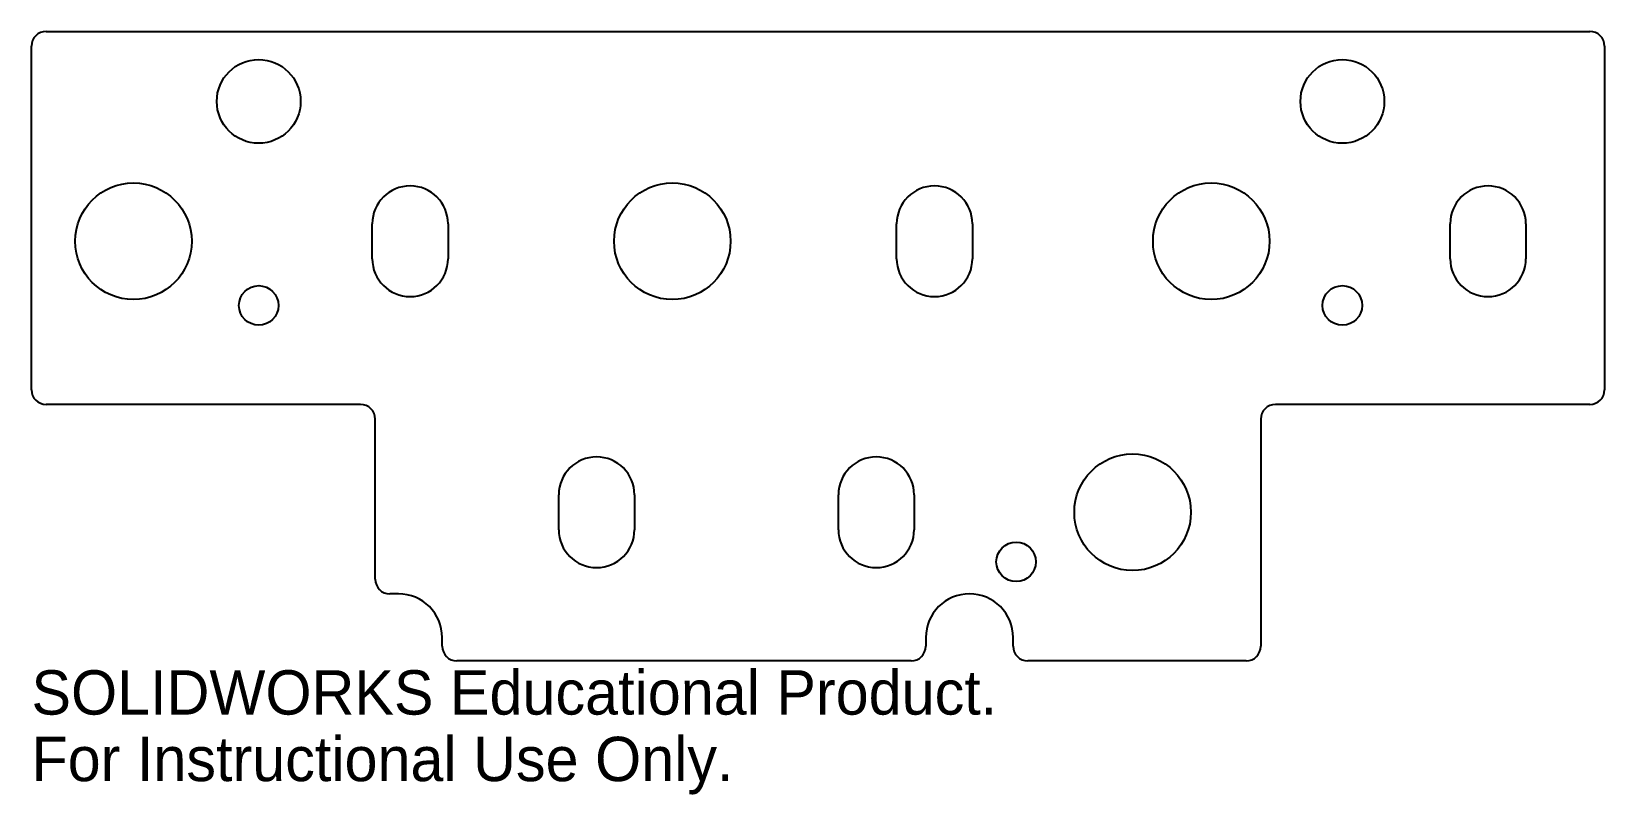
# Model space of a CAD drawing. Header units: inches. Extents: x 0 to 6.75, y -1.75 to 1.53.
import ezdxf

# ---------------------------------------------------------------- set-up
doc = ezdxf.new("R2010")
doc.units = ezdxf.units.IN
doc.header["$MEASUREMENT"] = 0
doc.styles.add('SLDTEXTSTYLE1', font='Arail.ttf')

msp = doc.modelspace()

# ---------------------------------------------------------------- linework, layer by layer
at = {"color": 1, "linetype": 'Continuous', "lineweight": 25}
for p, q in [((0.0625, 1.5264), (6.6875, 1.5264)), ((0, -0.0111), (0, 1.4639)), ((6.75, 1.4639), (6.75, -0.0111)), ((1.4625, 0.5514), (1.4625, 0.7014)), ((1.7875, 0.7014), (1.7875, 0.5514)), ((3.7125, 0.5514), (3.7125, 0.7014)), ((4.0375, 0.7014), (4.0375, 0.5514)), ((6.0875, 0.5514), (6.0875, 0.7014)), ((6.4125, 0.7014), (6.4125, 0.5514)), ((1.4125, -0.0736), (0.0625, -0.0736)), ((6.6875, -0.0736), (5.3375, -0.0736)), ((1.475, -0.8236), (1.475, -0.1361)), ((5.275, -0.1361), (5.275, -1.1111)), ((2.2625, -0.6111), (2.2625, -0.4611)), ((2.5875, -0.4611), (2.5875, -0.6111)), ((3.4625, -0.6111), (3.4625, -0.4611)), ((3.7875, -0.4611), (3.7875, -0.6111)), ((1.575, -0.8861), (1.5375, -0.8861)), ((1.7625, -1.1111), (1.7625, -1.0736)), ((3.8375, -1.0736), (3.8375, -1.1111)), ((4.2125, -1.1111), (4.2125, -1.0736)), ((3.775, -1.1736), (1.825, -1.1736)), ((5.2125, -1.1736), (4.275, -1.1736))]:
    msp.add_line(p, q, dxfattribs=at)
for centre, radius in [((0.975, 1.2264), 0.1797), ((5.625, 1.2264), 0.1797), ((0.4375, 0.6264), 0.25), ((2.75, 0.6264), 0.25), ((5.0625, 0.6264), 0.25), ((0.975, 0.3514), 0.0847), ((5.625, 0.3514), 0.0848), ((4.725, -0.5361), 0.25), ((4.225, -0.7486), 0.0848)]:
    msp.add_circle(centre, radius, dxfattribs=at)
for centre, radius, start, end in [((0.0625, 1.4639), 0.0625, 90, 180), ((6.6875, 1.4639), 0.0625, 0, 90), ((1.625, 0.7014), 0.1625, 0, 180), ((3.875, 0.7014), 0.1625, 0, 180), ((6.25, 0.7014), 0.1625, 0, 180), ((1.625, 0.5514), 0.1625, 180, 0), ((3.875, 0.5514), 0.1625, 180, 0), ((6.25, 0.5514), 0.1625, 180, 0), ((0.0625, -0.0111), 0.0625, 180, 270), ((6.6875, -0.0111), 0.0625, 270, 360), ((1.4125, -0.1361), 0.0625, 360, 90), ((5.3375, -0.1361), 0.0625, 90, 180), ((2.425, -0.4611), 0.1625, 0, 180), ((3.625, -0.4611), 0.1625, 0, 180), ((2.425, -0.6111), 0.1625, 180, 0), ((3.625, -0.6111), 0.1625, 180, 0), ((1.5375, -0.8236), 0.0625, 180, 270), ((1.575, -1.0736), 0.1875, 0, 90), ((4.025, -1.0736), 0.1875, 360, 180), ((1.825, -1.1111), 0.0625, 180, 270), ((3.775, -1.1111), 0.0625, 270, 0), ((4.275, -1.1111), 0.0625, 180, 270), ((5.2125, -1.1111), 0.0625, 270, 360)]:
    msp.add_arc(centre, radius, start, end, dxfattribs=at)

# ---------------------------------------------------------------- texts
at = {"color": 7, "linetype": 'Continuous', "char_height": 0.1903, "attachment_point": 1, "style": 'SLDTEXTSTYLE1'}
for s, insert in [('SOLIDWORKS Educational Product.', (0, -1.2138)), ('For Instructional Use Only.', (0, -1.4992))]:
    msp.add_mtext(s, dxfattribs=dict(at, insert=insert))

doc.saveas('drawing.dxf')
